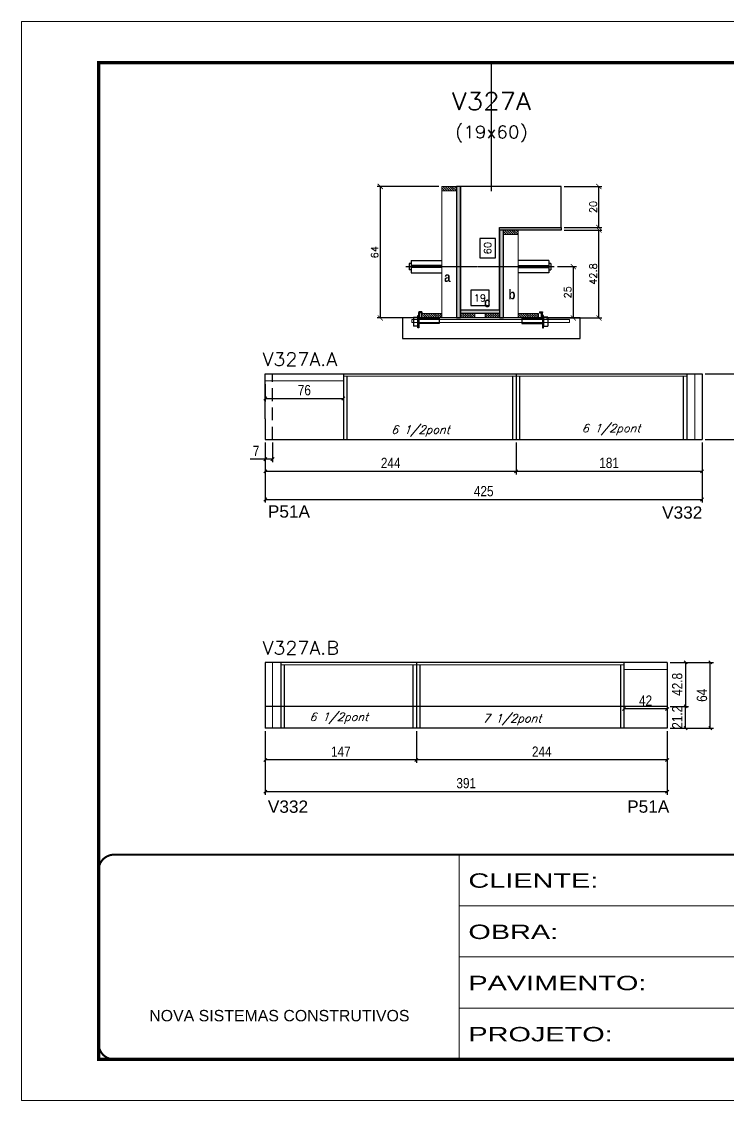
# Model space of a CAD drawing. Extents: x 137137 to 143418, y 10464 to 34486.
# Drawn here: x 140307 to 140994, y 19653 to 20703 of the extents above; entities that cross this region are included whole.
import ezdxf
from ezdxf.enums import TextEntityAlignment as Align

# ---------------------------------------------------------------- set-up
doc = ezdxf.new("R2010")
doc.units = 0
for name, pattern in [('CONTINUO', [0]), ('DASHED', [0.75, 0.5, -0.25]), ('HIDDEN', [0.375, 0.25, -0.125])]:
    doc.linetypes.add(name, pattern=pattern)
for name, color, linetype in [('5', 5, 'Continuous'), ('barrote', 251, 'Continuous'), ('COTA', 241, 'Continuous'), ('Cota Seção (2x)', 4, 'Continuous'), ('detalhes', 4, 'Continuous'), ('Painéis', 200, 'Continuous'), ('presilha', 1, 'Continuous'), ('SARR_2.2x7', 40, 'Continuous'), ('SARR_3.5x7', 81, 'Continuous'), ('TENSOR', 3, 'Continuous'), ('texto', 7, 'Continuous'), ('Texto de Titulo', 7, 'Continuous'), ('Texto Qtd Sarr', 242, 'Continuous')]:
    doc.layers.add(name, color=color, linetype=linetype)
for name, color, linetype, lineweight in [('CONCRETO', 251, 'Continuous', 25), ('Folhas', 255, 'Continuous', 9), ('Hachura', 251, 'Continuous', 9), ('Madeira', 126, 'Continuous', 18), ('Sarr 2.2x7', 40, 'Continuous', 9), ('SARRAFO DE PRESSAO', 251, 'DASHED', 9), ('SCO-___-LAJ', 2, 'Continuous', 0), ('Texto Seção', 7, 'Continuous', 15)]:
    doc.layers.add(name, color=color, linetype=linetype, lineweight=lineweight)
doc.styles.add('ARIAL', font='arial.ttf')
doc.styles.add('COTA TECNICA', font='techl___.ttf', dxfattribs={"height": 10})
doc.styles.add('REGUA-120', font='ROMANS.shx', dxfattribs={"height": 15})
doc.styles.add('Romans', font='romans.shx')
doc.styles.get("Standard").update_dxf_attribs({"font": 'arial.ttf'})
doc.styles.add('TECNICA', font='techb___.ttf', dxfattribs={"height": 10})
doc.styles.add('Tecnologia', font='')
doc.styles.get('Tecnologia').set_extended_font_data('Forgotten Futurist')
doc.dimstyles.new('Cota Seção (2x)', dxfattribs={"dimtxt": 7, "dimasz": 5, "dimexe": 3, "dimexo": 3, "dimgap": 2, "dimtad": 3, "dimdec": 1, "dimlfac": 0.5, "dimzin": 12, "dimdsep": 46, "dimtxsty": 'Romans', "dimblk": 'ARCHTICK', "dimcen": 0, "dimclrd": 4, "dimclre": 4, "dimclrt": 1, "dimadec": 1, "dimazin": 3, "dimtfac": 1, "dimtdec": 1, "dimtmove": 0, "dimatfit": 3, "dimldrblk": 'OBLIQUE', "dimfxl": 1, "dimtolj": 1, "dimtzin": 12, "dimarcsym": 0})
doc.dimstyles.new('Cota Seção interna', dxfattribs={"dimtxt": 7, "dimasz": 6, "dimexe": 0.18, "dimexo": 2, "dimgap": -4, "dimtad": 3, "dimdec": 1, "dimlfac": 0.5, "dimzin": 12, "dimdsep": 46, "dimtxsty": 'Romans', "dimblk": 'ARCHTICK', "dimcen": 0.09, "dimse1": 1, "dimse2": 1, "dimsd1": 1, "dimsd2": 1, "dimclrd": 180, "dimclre": 5, "dimclrt": 1, "dimadec": 0, "dimazin": 3, "dimtfac": 1, "dimtdec": 1, "dimtofl": 0, "dimtmove": 0, "dimatfit": 3, "dimldrblk": 'ARCHTICK', "dimfxl": 1, "dimtolj": 1, "dimtzin": 0, "dimarcsym": 0})
doc.dimstyles.new('PAINEL', dxfattribs={"dimtxt": 10, "dimasz": 3, "dimexe": 3, "dimexo": 3, "dimgap": 3, "dimtad": 1, "dimdec": 1, "dimzin": 12, "dimdsep": 46, "dimtxsty": 'COTA TECNICA', "dimblk1": 'OBLIQUE', "dimblk2": 'OBLIQUE', "dimsah": 1, "dimcen": 0.9, "dimclrd": 4, "dimclre": 4, "dimclrt": 240, "dimadec": 1, "dimazin": 3, "dimtfac": 1, "dimtdec": 1, "dimtmove": 0, "dimatfit": 3, "dimfxl": 1, "dimtolj": 1, "dimtzin": 12, "dimarcsym": 0})

# ---------------------------------------------------------------- blocks, each defined once
blk = doc.blocks.new('9999999999')
at = {"color": 30, "linetype": 'CONTINUO'}
for p, q in [((98564.6, 34230.2), (98564.6, 34429.4)), ((98564.6, 34379.6), (99584, 34379.6)), ((98564.6, 34329.8), (99488, 34329.8)), ((98564.6, 34280), (99488, 34280))]:
    blk.add_line(p, q, dxfattribs=at)
at = {"color": 30, "linetype": 'CONTINUO', "const_width": 2}
blk.add_lwpolyline([(99584, 34230.2), (99584, 34414.4, 0.414214), (99569, 34429.4), (98229, 34429.4, 0.414214), (98214, 34414.4), (98214, 34245.2, 0.414214), (98229, 34230.2), (99584, 34230.2)], format="xyb", dxfattribs=at)
at = {"layer": 'Folhas'}
blk.add_lwpolyline([(98139, 34190.2), (99624, 34190.2), (99624, 35240.2), (98139, 35240.2)], close=True, dxfattribs=at)
at = {"layer": 'Folhas', "color": 30, "const_width": 3}
blk.add_lwpolyline([(98214, 34230.2), (99584, 34230.2), (99584, 35200.2), (98214, 35200.2)], close=True, dxfattribs=at)
at = {"color": 7, "linetype": 'Continuous', "ltscale": 5, "style": 'ARIAL'}
blk.add_text('NOVA SISTEMAS CONSTRUTIVOS', height=11.059, dxfattribs=at).set_placement((98263.2, 34267.2))
at = {"layer": 'Folhas', "color": 7, "style": 'Tecnologia', "width": 1.5}
for s, p in [('CLIENTE:', (98573.7, 34397.2)), ('OBRA:', (98573.7, 34347.3)), ('PAVIMENTO:', (98573.7, 34297.5)), ('PROJETO:', (98573.7, 34247.7))]:
    blk.add_text(s, height=14, dxfattribs=at).set_placement(p)
blk = doc.blocks.new('_ArchTick')
at = {"color": 0, "linetype": 'ByBlock', "const_width": 0.15}
blk.add_lwpolyline([(-0.5, -0.5), (0.5, 0.5)], dxfattribs=at)
blk = doc.blocks.new('*D1441')
at = {"layer": 'COTA', "color": 4, "lineweight": -2, "transparency": 16777216}
for p, q in [((140835.3, 20500), (140872, 20500)), ((140869, 20414.4), (140869, 20500)), ((140817.7, 20414.4), (140872, 20414.4))]:
    blk.add_line(p, q, dxfattribs=at)
at = {"layer": 'Defpoints', "color": 0, "transparency": 16777216}
for p in [(140832.3, 20500), (140869, 20500), (140814.7, 20414.4)]:
    blk.add_point(p, dxfattribs=at)
at = {"layer": 'COTA', "color": 4, "lineweight": -2, "transparency": 16777216, "xscale": 5, "yscale": 5, "zscale": 5}
for p, rotation in [((140869, 20500), 90), ((140869, 20414.4), 270)]:
    blk.add_blockref('_ArchTick', p, dxfattribs=dict(at, rotation=rotation))
at = {"layer": 'COTA', "color": 1, "transparency": 16777216, "insert": (140863.5, 20457.2), "char_height": 7, "attachment_point": 5, "rotation": 90, "style": 'Romans'}
blk.add_mtext('\\A1;42.8', dxfattribs=at)
blk = doc.blocks.new('_Oblique')
at = {"color": 0, "linetype": 'ByBlock', "lineweight": -2}
blk.add_line((-0.5, -0.5), (0.5, 0.5), dxfattribs=at)
blk = doc.blocks.new('*D1442')
at = {"layer": 'COTA', "color": 4, "lineweight": -2, "transparency": 16777216}
for p, q in [((140835.3, 20542.4), (140872, 20542.4)), ((140869, 20502.4), (140869, 20542.4)), ((140835.3, 20502.4), (140872, 20502.4))]:
    blk.add_line(p, q, dxfattribs=at)
at = {"layer": 'Defpoints', "color": 0, "transparency": 16777216}
for p in [(140832.3, 20542.4), (140869, 20542.4), (140832.3, 20502.4)]:
    blk.add_point(p, dxfattribs=at)
at = {"layer": 'COTA', "color": 4, "lineweight": -2, "transparency": 16777216, "xscale": 5, "yscale": 5, "zscale": 5}
for p, rotation in [((140869, 20542.4), 90), ((140869, 20502.4), 270)]:
    blk.add_blockref('_ArchTick', p, dxfattribs=dict(at, rotation=rotation))
at = {"layer": 'COTA', "color": 1, "transparency": 16777216, "insert": (140863.5, 20522.4), "char_height": 7, "attachment_point": 5, "rotation": 90, "style": 'Romans'}
blk.add_mtext('\\A1;20', dxfattribs=at)
blk = doc.blocks.new('*D1443')
at = {"layer": 'Cota Seção (2x)', "color": 180, "lineweight": -2, "transparency": 16777216}
for p, q in [((140768.3, 20491.9), (140753.3, 20491.9)), ((140753.3, 20491.9), (140753.3, 20472.9)), ((140768.3, 20472.9), (140768.3, 20491.9)), ((140753.3, 20472.9), (140768.3, 20472.9))]:
    blk.add_line(p, q, dxfattribs=at)
at = {"layer": 'Defpoints', "color": 0, "transparency": 16777216}
for p in [(140772.3, 20542.4), (140772.3, 20542.4), (140772.3, 20422.4)]:
    blk.add_point(p, dxfattribs=at)
at = {"layer": 'Cota Seção (2x)', "color": 1, "transparency": 16777216, "insert": (140760.8, 20482.4), "char_height": 7, "attachment_point": 5, "rotation": 90, "style": 'Romans'}
blk.add_mtext('\\A1;60', dxfattribs=at)
blk = doc.blocks.new('PRESILHA METÁLICA 1')
at = {"layer": 'presilha'}
for p, q in [((7.5, 10.6), (7.5, 19.9)), ((12, 21), (8.6, 21)), ((9, 11.6), (9, 18.9)), ((12, 19.5), (9.6, 19.5)), ((12, 21), (12, 19.5)), ((0, 13), (6, 13)), ((0, 13), (0, 0)), ((6, 0), (0, 0)), ((6, 15.5), (7.5, 15.5)), ((6, -2.5), (6, 15.5)), ((6, 13), (6, 0)), ((7.5, 15.5), (7.5, -2.5)), ((37.5, 4.1), (7.5, 4.1)), ((37.5, 11), (9.6, 11)), ((37.5, 11), (37.5, 4.1)), ((7.5, -2.5), (6, -2.5))]:
    blk.add_line(p, q, dxfattribs=at)
for centre, radius, start, end in [((8.6, 19.9), 1.14, 90, 180), ((9.6, 18.9), 0.57, 90, 180), ((9.6, 11.6), 0.57, 180, 270)]:
    blk.add_arc(centre, radius, start, end, dxfattribs=at)
blk = doc.blocks.new('*D1444')
at = {"layer": 'Cota Seção (2x)', "color": 180, "lineweight": -2, "transparency": 16777216}
for p, q in [((140762.3, 20441.4), (140744.3, 20441.4)), ((140744.3, 20441.4), (140744.3, 20426.4)), ((140762.3, 20426.4), (140762.3, 20441.4)), ((140744.3, 20426.4), (140762.3, 20426.4))]:
    blk.add_line(p, q, dxfattribs=at)
at = {"layer": 'Defpoints', "color": 0, "transparency": 16777216}
for p in [(140734.3, 20414.4), (140772.3, 20422.4), (140772.3, 20414.4)]:
    blk.add_point(p, dxfattribs=at)
at = {"layer": 'Cota Seção (2x)', "color": 1, "transparency": 16777216, "insert": (140753.3, 20433.9), "char_height": 7, "attachment_point": 5, "style": 'Romans'}
blk.add_mtext('\\A1;19', dxfattribs=at)
blk = doc.blocks.new('*D1445')
at = {"layer": 'COTA', "color": 4, "lineweight": -2, "transparency": 16777216}
for p, q in [((140713.3, 20542.4), (140653.3, 20542.4)), ((140656.3, 20542.4), (140656.3, 20414.4)), ((140713.3, 20414.4), (140653.3, 20414.4))]:
    blk.add_line(p, q, dxfattribs=at)
at = {"layer": 'Defpoints', "color": 0, "transparency": 16777216}
for p in [(140716.3, 20542.4), (140656.3, 20414.4), (140716.3, 20414.4)]:
    blk.add_point(p, dxfattribs=at)
at = {"layer": 'COTA', "color": 4, "lineweight": -2, "transparency": 16777216, "xscale": 5, "yscale": 5, "zscale": 5}
for p, rotation in [((140656.3, 20542.4), 90), ((140656.3, 20414.4), 270)]:
    blk.add_blockref('_ArchTick', p, dxfattribs=dict(at, rotation=rotation))
at = {"layer": 'COTA', "color": 1, "transparency": 16777216, "insert": (140650.8, 20478.4), "char_height": 7, "attachment_point": 5, "rotation": 90, "style": 'Romans'}
blk.add_mtext('\\A1;64', dxfattribs=at)
blk = doc.blocks.new('*D1446')
at = {"layer": 'COTA', "color": 4, "lineweight": -2, "transparency": 16777216}
for p, q in [((140828.6, 20464.4), (140847.1, 20464.4)), ((140844.1, 20464.4), (140844.1, 20414.4)), ((140828.6, 20414.4), (140847.1, 20414.4))]:
    blk.add_line(p, q, dxfattribs=at)
at = {"layer": 'Defpoints', "color": 0, "transparency": 16777216}
for p in [(140825.6, 20464.4), (140825.6, 20414.4), (140844.1, 20414.4)]:
    blk.add_point(p, dxfattribs=at)
at = {"layer": 'COTA', "color": 4, "lineweight": -2, "transparency": 16777216, "xscale": 5, "yscale": 5, "zscale": 5}
for p, rotation in [((140844.1, 20464.4), 90), ((140844.1, 20414.4), 270)]:
    blk.add_blockref('_ArchTick', p, dxfattribs=dict(at, rotation=rotation))
at = {"layer": 'COTA', "color": 1, "transparency": 16777216, "insert": (140838.6, 20439.4), "char_height": 7, "attachment_point": 5, "rotation": 90, "style": 'Romans'}
blk.add_mtext('\\A1;25', dxfattribs=at)
blk = doc.blocks.new('titulo1')
at = {"layer": 'Defpoints', "color": 252, "linetype": 'HIDDEN', "ltscale": 2}
blk.add_line((0, 0), (0, 125), dxfattribs=at)
at = {"layer": 'Defpoints', "style": 'Romans', "oblique": 15}
blk.add_attdef('FOLHA', text='', height=10, dxfattribs=at).set_placement((0, 15.6), align=Align.MIDDLE_CENTER)
at = {"layer": 'Texto Qtd Sarr', "color": 3, "style": 'Romans', "oblique": 15}
for tag, height, p in [('TITULO', 17, (0, 71.4)), ('SEÇÃO', 12, (0, 41.5))]:
    blk.add_attdef(tag, text='', height=height, dxfattribs=at).set_placement(p, align=Align.MIDDLE_CENTER)
blk = doc.blocks.new('*D1463')
at = {"layer": 'COTA', "color": 4, "lineweight": -2, "ltscale": 25, "transparency": 16777216}
for p, q in [((140544.4, 20293.1), (140544.4, 20262.2)), ((140788.4, 20293.1), (140788.4, 20262.2)), ((140544.4, 20265.2), (140788.4, 20265.2))]:
    blk.add_line(p, q, dxfattribs=at)
at = {"layer": 'Defpoints', "color": 0, "ltscale": 25, "transparency": 16777216}
for p in [(140544.4, 20296.1), (140788.4, 20296.1), (140788.4, 20265.2)]:
    blk.add_point(p, dxfattribs=at)
at = {"layer": 'COTA', "color": 4, "lineweight": -2, "ltscale": 25, "transparency": 16777216, "xscale": 3, "yscale": 3, "zscale": 3, "rotation": 180}
blk.add_blockref('_Oblique', (140544.4, 20265.2), dxfattribs=at)
at = {"layer": 'COTA', "color": 4, "lineweight": -2, "ltscale": 25, "transparency": 16777216, "xscale": 3, "yscale": 3, "zscale": 3}
blk.add_blockref('_Oblique', (140788.4, 20265.2), dxfattribs=at)
at = {"layer": 'COTA', "color": 240, "ltscale": 25, "transparency": 16777216, "insert": (140666.4, 20273.3), "char_height": 10, "attachment_point": 5, "style": 'COTA TECNICA'}
blk.add_mtext('\\A1;244', dxfattribs=at)
blk = doc.blocks.new('*D1455')
at = {"layer": 'COTA', "color": 4, "lineweight": -2, "ltscale": 25, "transparency": 16777216}
for p, q in [((140788.4, 20293.1), (140788.4, 20262.2)), ((140969.4, 20293.1), (140969.4, 20262.2)), ((140788.4, 20265.2), (140969.4, 20265.2))]:
    blk.add_line(p, q, dxfattribs=at)
at = {"layer": 'Defpoints', "color": 0, "ltscale": 25, "transparency": 16777216}
for p in [(140788.4, 20296.1), (140969.4, 20296.1), (140969.4, 20265.2)]:
    blk.add_point(p, dxfattribs=at)
at = {"layer": 'COTA', "color": 4, "lineweight": -2, "ltscale": 25, "transparency": 16777216, "xscale": 3, "yscale": 3, "zscale": 3, "rotation": 180}
blk.add_blockref('_Oblique', (140788.4, 20265.2), dxfattribs=at)
at = {"layer": 'COTA', "color": 4, "lineweight": -2, "ltscale": 25, "transparency": 16777216, "xscale": 3, "yscale": 3, "zscale": 3}
blk.add_blockref('_Oblique', (140969.4, 20265.2), dxfattribs=at)
at = {"layer": 'COTA', "color": 240, "ltscale": 25, "transparency": 16777216, "insert": (140878.9, 20273.3), "char_height": 10, "attachment_point": 5, "style": 'COTA TECNICA'}
blk.add_mtext('\\A1;181', dxfattribs=at)
blk = doc.blocks.new('*D1456')
at = {"layer": 'COTA', "color": 4, "lineweight": -2, "ltscale": 25, "transparency": 16777216}
for p, q in [((140972.4, 20360.1), (141026.9, 20360.1)), ((141023.9, 20360.1), (141023.9, 20296.1)), ((140972.4, 20296.1), (141026.9, 20296.1))]:
    blk.add_line(p, q, dxfattribs=at)
at = {"layer": 'Defpoints', "color": 0, "ltscale": 25, "transparency": 16777216}
for p in [(140969.4, 20360.1), (140969.4, 20296.1), (141023.9, 20296.1)]:
    blk.add_point(p, dxfattribs=at)
at = {"layer": 'COTA', "color": 4, "lineweight": -2, "ltscale": 25, "transparency": 16777216, "xscale": 3, "yscale": 3, "zscale": 3}
for p, rotation in [((141023.9, 20360.1), 90), ((141023.9, 20296.1), 270)]:
    blk.add_blockref('_Oblique', p, dxfattribs=dict(at, rotation=rotation))
at = {"layer": 'COTA', "color": 240, "ltscale": 25, "transparency": 16777216, "insert": (141015.8, 20328.1), "char_height": 10, "attachment_point": 5, "rotation": 90, "style": 'COTA TECNICA'}
blk.add_mtext('\\A1;64', dxfattribs=at)
blk = doc.blocks.new('*D1457')
at = {"layer": 'COTA', "color": 4, "lineweight": -2, "ltscale": 25, "transparency": 16777216}
for p, q in [((140544.4, 20293.1), (140544.4, 20274)), ((140551.4, 20293.1), (140551.4, 20274)), ((140544.4, 20277), (140529.7, 20277)), ((140551.4, 20277), (140544.4, 20277))]:
    blk.add_line(p, q, dxfattribs=at)
at = {"layer": 'Defpoints', "color": 0, "ltscale": 25, "transparency": 16777216}
for p in [(140544.4, 20296.1), (140551.4, 20296.1), (140544.4, 20277)]:
    blk.add_point(p, dxfattribs=at)
at = {"layer": 'COTA', "color": 4, "lineweight": -2, "ltscale": 25, "transparency": 16777216, "xscale": 3, "yscale": 3, "zscale": 3, "rotation": 180}
blk.add_blockref('_Oblique', (140544.4, 20277), dxfattribs=at)
at = {"layer": 'COTA', "color": 4, "lineweight": -2, "ltscale": 25, "transparency": 16777216, "xscale": 3, "yscale": 3, "zscale": 3}
blk.add_blockref('_Oblique', (140551.4, 20277), dxfattribs=at)
at = {"layer": 'COTA', "color": 240, "ltscale": 25, "transparency": 16777216, "insert": (140535.5, 20285), "char_height": 10, "attachment_point": 5, "style": 'COTA TECNICA'}
blk.add_mtext('\\A1;7', dxfattribs=at)
blk = doc.blocks.new('*D1458')
at = {"layer": 'COTA', "color": 4, "lineweight": -2, "ltscale": 25, "transparency": 16777216}
for p, q in [((140544.4, 20350.1), (140544.4, 20333)), ((140620.4, 20350.1), (140620.4, 20333)), ((140544.4, 20336), (140620.4, 20336))]:
    blk.add_line(p, q, dxfattribs=at)
at = {"layer": 'Defpoints', "color": 0, "ltscale": 25, "transparency": 16777216}
for p in [(140544.4, 20353.1), (140620.4, 20353.1), (140620.4, 20336)]:
    blk.add_point(p, dxfattribs=at)
at = {"layer": 'COTA', "color": 4, "lineweight": -2, "ltscale": 25, "transparency": 16777216, "xscale": 3, "yscale": 3, "zscale": 3, "rotation": 180}
blk.add_blockref('_Oblique', (140544.4, 20336), dxfattribs=at)
at = {"layer": 'COTA', "color": 4, "lineweight": -2, "ltscale": 25, "transparency": 16777216, "xscale": 3, "yscale": 3, "zscale": 3}
blk.add_blockref('_Oblique', (140620.4, 20336), dxfattribs=at)
at = {"layer": 'COTA', "color": 240, "ltscale": 25, "transparency": 16777216, "insert": (140582.4, 20344.1), "char_height": 10, "attachment_point": 5, "style": 'COTA TECNICA'}
blk.add_mtext('\\A1;76', dxfattribs=at)
blk = doc.blocks.new('*D1459')
at = {"layer": 'COTA', "color": 4, "lineweight": -2, "ltscale": 25, "transparency": 16777216}
for p, q in [((140691.4, 20012.2), (140691.4, 19981.3)), ((140935.4, 20012.2), (140935.4, 19981.3)), ((140935.4, 19984.3), (140691.4, 19984.3))]:
    blk.add_line(p, q, dxfattribs=at)
at = {"layer": 'Defpoints', "color": 0, "ltscale": 25, "transparency": 16777216}
for p in [(140691.4, 20015.2), (140935.4, 20015.2), (140691.4, 19984.3)]:
    blk.add_point(p, dxfattribs=at)
at = {"layer": 'COTA', "color": 4, "lineweight": -2, "ltscale": 25, "transparency": 16777216, "xscale": 3, "yscale": 3, "zscale": 3, "rotation": 180}
blk.add_blockref('_Oblique', (140691.4, 19984.3), dxfattribs=at)
at = {"layer": 'COTA', "color": 4, "lineweight": -2, "ltscale": 25, "transparency": 16777216, "xscale": 3, "yscale": 3, "zscale": 3}
blk.add_blockref('_Oblique', (140935.4, 19984.3), dxfattribs=at)
at = {"layer": 'COTA', "color": 240, "ltscale": 25, "transparency": 16777216, "insert": (140813.4, 19992.3), "char_height": 10, "attachment_point": 5, "style": 'COTA TECNICA'}
blk.add_mtext('\\A1;244', dxfattribs=at)
blk = doc.blocks.new('*D1460')
at = {"layer": 'COTA', "color": 4, "lineweight": -2, "ltscale": 25, "transparency": 16777216}
for p, q in [((140544.4, 20012.2), (140544.4, 19981.3)), ((140691.4, 20012.2), (140691.4, 19981.3)), ((140691.4, 19984.3), (140544.4, 19984.3))]:
    blk.add_line(p, q, dxfattribs=at)
at = {"layer": 'Defpoints', "color": 0, "ltscale": 25, "transparency": 16777216}
for p in [(140544.4, 20015.2), (140691.4, 20015.2), (140544.4, 19984.3)]:
    blk.add_point(p, dxfattribs=at)
at = {"layer": 'COTA', "color": 4, "lineweight": -2, "ltscale": 25, "transparency": 16777216, "xscale": 3, "yscale": 3, "zscale": 3, "rotation": 180}
blk.add_blockref('_Oblique', (140544.4, 19984.3), dxfattribs=at)
at = {"layer": 'COTA', "color": 4, "lineweight": -2, "ltscale": 25, "transparency": 16777216, "xscale": 3, "yscale": 3, "zscale": 3}
blk.add_blockref('_Oblique', (140691.4, 19984.3), dxfattribs=at)
at = {"layer": 'COTA', "color": 240, "ltscale": 25, "transparency": 16777216, "insert": (140617.9, 19992.3), "char_height": 10, "attachment_point": 5, "style": 'COTA TECNICA'}
blk.add_mtext('\\A1;147', dxfattribs=at)
blk = doc.blocks.new('*D1461')
at = {"layer": 'COTA', "color": 4, "lineweight": -2, "ltscale": 25, "transparency": 16777216}
for p, q in [((140893.4, 20069.2), (140893.4, 20030.9)), ((140935.4, 20069.2), (140935.4, 20030.9)), ((140935.4, 20033.9), (140893.4, 20033.9))]:
    blk.add_line(p, q, dxfattribs=at)
at = {"layer": 'Defpoints', "color": 0, "ltscale": 25, "transparency": 16777216}
for p in [(140893.4, 20072.2), (140935.4, 20072.2), (140893.4, 20033.9)]:
    blk.add_point(p, dxfattribs=at)
at = {"layer": 'COTA', "color": 4, "lineweight": -2, "ltscale": 25, "transparency": 16777216, "xscale": 3, "yscale": 3, "zscale": 3, "rotation": 180}
blk.add_blockref('_Oblique', (140893.4, 20033.9), dxfattribs=at)
at = {"layer": 'COTA', "color": 4, "lineweight": -2, "ltscale": 25, "transparency": 16777216, "xscale": 3, "yscale": 3, "zscale": 3}
blk.add_blockref('_Oblique', (140935.4, 20033.9), dxfattribs=at)
at = {"layer": 'COTA', "color": 240, "ltscale": 25, "transparency": 16777216, "insert": (140914.4, 20042), "char_height": 10, "attachment_point": 5, "style": 'COTA TECNICA'}
blk.add_mtext('\\A1;42', dxfattribs=at)
blk = doc.blocks.new('*D1462')
at = {"layer": 'COTA', "color": 4, "lineweight": -2, "ltscale": 25, "transparency": 16777216}
for p, q in [((140938.4, 20079.2), (140980.4, 20079.2)), ((140977.4, 20015.2), (140977.4, 20079.2)), ((140938.4, 20015.2), (140980.4, 20015.2))]:
    blk.add_line(p, q, dxfattribs=at)
at = {"layer": 'Defpoints', "color": 0, "ltscale": 25, "transparency": 16777216}
for p in [(140935.4, 20079.2), (140977.4, 20079.2), (140935.4, 20015.2)]:
    blk.add_point(p, dxfattribs=at)
at = {"layer": 'COTA', "color": 4, "lineweight": -2, "ltscale": 25, "transparency": 16777216, "xscale": 3, "yscale": 3, "zscale": 3}
for p, rotation in [((140977.4, 20079.2), 90), ((140977.4, 20015.2), 270)]:
    blk.add_blockref('_Oblique', p, dxfattribs=dict(at, rotation=rotation))
at = {"layer": 'COTA', "color": 240, "ltscale": 25, "transparency": 16777216, "insert": (140969.3, 20047.2), "char_height": 10, "attachment_point": 5, "rotation": 90, "style": 'COTA TECNICA'}
blk.add_mtext('\\A1;64', dxfattribs=at)
blk = doc.blocks.new('*D1433')
at = {"layer": 'COTA', "color": 4, "lineweight": -2, "ltscale": 25, "transparency": 16777216}
for p, q in [((140544.4, 20012.2), (140544.4, 19950.4)), ((140935.4, 20012.2), (140935.4, 19950.4)), ((140544.4, 19953.4), (140935.4, 19953.4))]:
    blk.add_line(p, q, dxfattribs=at)
at = {"layer": 'Defpoints', "color": 0, "ltscale": 25, "transparency": 16777216}
for p in [(140544.4, 20015.2), (140935.4, 20015.2), (140935.4, 19953.4)]:
    blk.add_point(p, dxfattribs=at)
at = {"layer": 'COTA', "color": 4, "lineweight": -2, "ltscale": 25, "transparency": 16777216, "xscale": 3, "yscale": 3, "zscale": 3, "rotation": 180}
blk.add_blockref('_Oblique', (140544.4, 19953.4), dxfattribs=at)
at = {"layer": 'COTA', "color": 4, "lineweight": -2, "ltscale": 25, "transparency": 16777216, "xscale": 3, "yscale": 3, "zscale": 3}
blk.add_blockref('_Oblique', (140935.4, 19953.4), dxfattribs=at)
at = {"layer": 'COTA', "color": 240, "ltscale": 25, "transparency": 16777216, "insert": (140739.9, 19961.6), "char_height": 10, "attachment_point": 5, "style": 'COTA TECNICA'}
blk.add_mtext('\\A1;391', dxfattribs=at)
blk = doc.blocks.new('*D1434')
at = {"layer": 'COTA', "color": 4, "lineweight": -2, "ltscale": 25, "transparency": 16777216}
for p, q in [((140544.4, 20293.1), (140544.4, 20234.7)), ((140969.4, 20293.1), (140969.4, 20234.7)), ((140544.4, 20237.7), (140969.4, 20237.7))]:
    blk.add_line(p, q, dxfattribs=at)
at = {"layer": 'Defpoints', "color": 0, "ltscale": 25, "transparency": 16777216}
for p in [(140544.4, 20296.1), (140969.4, 20296.1), (140969.4, 20237.7)]:
    blk.add_point(p, dxfattribs=at)
at = {"layer": 'COTA', "color": 4, "lineweight": -2, "ltscale": 25, "transparency": 16777216, "xscale": 3, "yscale": 3, "zscale": 3, "rotation": 180}
blk.add_blockref('_Oblique', (140544.4, 20237.7), dxfattribs=at)
at = {"layer": 'COTA', "color": 4, "lineweight": -2, "ltscale": 25, "transparency": 16777216, "xscale": 3, "yscale": 3, "zscale": 3}
blk.add_blockref('_Oblique', (140969.4, 20237.7), dxfattribs=at)
at = {"layer": 'COTA', "color": 240, "ltscale": 25, "transparency": 16777216, "insert": (140756.9, 20245.8), "char_height": 10, "attachment_point": 5, "style": 'COTA TECNICA'}
blk.add_mtext('\\A1;425', dxfattribs=at)
blk = doc.blocks.new('*D2137')
at = {"layer": 'COTA', "color": 4, "lineweight": -2, "ltscale": 25, "transparency": 16777216}
for p, q in [((140938.4, 20079.2), (140956.3, 20079.2)), ((140953.3, 20079.2), (140953.3, 20036.4)), ((140938.4, 20036.4), (140956.3, 20036.4))]:
    blk.add_line(p, q, dxfattribs=at)
at = {"layer": 'Defpoints', "color": 0, "ltscale": 25, "transparency": 16777216}
for p in [(140935.4, 20079.2), (140935.4, 20036.4), (140953.3, 20036.4)]:
    blk.add_point(p, dxfattribs=at)
at = {"layer": 'COTA', "color": 4, "lineweight": -2, "ltscale": 25, "transparency": 16777216, "xscale": 3, "yscale": 3, "zscale": 3}
for p, rotation in [((140953.3, 20079.2), 90), ((140953.3, 20036.4), 270)]:
    blk.add_blockref('_Oblique', p, dxfattribs=dict(at, rotation=rotation))
at = {"layer": 'COTA', "color": 240, "ltscale": 25, "transparency": 16777216, "insert": (140945.2, 20057.8), "char_height": 10, "attachment_point": 5, "rotation": 90, "style": 'COTA TECNICA'}
blk.add_mtext('\\A1;42.8', dxfattribs=at)
blk = doc.blocks.new('*D2138')
at = {"layer": 'COTA', "color": 4, "lineweight": -2, "ltscale": 25, "transparency": 16777216}
for p, q in [((140938.4, 20036.4), (140956.3, 20036.4)), ((140953.3, 20015.2), (140953.3, 20036.4)), ((140938.4, 20015.2), (140956.3, 20015.2))]:
    blk.add_line(p, q, dxfattribs=at)
at = {"layer": 'Defpoints', "color": 0, "ltscale": 25, "transparency": 16777216}
for p in [(140935.4, 20036.4), (140953.3, 20036.4), (140935.4, 20015.2)]:
    blk.add_point(p, dxfattribs=at)
at = {"layer": 'COTA', "color": 4, "lineweight": -2, "ltscale": 25, "transparency": 16777216, "xscale": 3, "yscale": 3, "zscale": 3}
for p, rotation in [((140953.3, 20036.4), 90), ((140953.3, 20015.2), 270)]:
    blk.add_blockref('_Oblique', p, dxfattribs=dict(at, rotation=rotation))
at = {"layer": 'COTA', "color": 240, "ltscale": 25, "transparency": 16777216, "insert": (140945.2, 20025.8), "char_height": 10, "attachment_point": 5, "rotation": 90, "style": 'COTA TECNICA'}
blk.add_mtext('\\A1;21.2', dxfattribs=at)

msp = doc.modelspace()

# ---------------------------------------------------------------- hatches: boundary and pattern name
at = {"layer": 'Hachura'}
h = msp.add_hatch(dxfattribs=at)
h.set_pattern_fill('ANSI31', color=256, scale=0.5, angle=270, style=0)
h.set_pattern_definition([(315, (163622.1118, 12234.7608), (1.12253202, 1.12253202), [])])
h.paths.add_polyline_path([(140716.29, 20538), (140716.29, 20542.4), (140730.29, 20542.4), (140730.29, 20538)])
h = msp.add_hatch(color=256, dxfattribs=at)
h.dxf.hatch_style = 1
h.paths.add_polyline_path([(140734.29, 20542.4), (140730.29, 20542.4), (140730.29, 20414.4), (140734.29, 20414.4)])
h = msp.add_hatch(color=256, dxfattribs=at)
h.dxf.hatch_style = 1
h.paths.add_polyline_path([(140772.29, 20500), (140772.29, 20502.4), (140832.29, 20502.4), (140832.29, 20500)])
h = msp.add_hatch(color=256, dxfattribs=at)
h.dxf.hatch_style = 1
h.paths.add_polyline_path([(140776.29, 20500), (140772.29, 20500), (140772.29, 20414.4), (140776.29, 20414.4)])
h = msp.add_hatch(dxfattribs=at)
h.set_pattern_fill('ANSI31', color=256, scale=0.5, angle=270, style=0)
h.set_pattern_definition([(315, (163682.1118, 12192.3608), (1.12253202, 1.12253202), [])])
h.paths.add_polyline_path([(140776.29, 20495.6), (140776.29, 20500), (140790.29, 20500), (140790.29, 20495.6)])
h = msp.add_hatch(dxfattribs=at)
h.set_pattern_fill('ANSI31', color=256, scale=0.5, angle=270, style=0)
h.set_pattern_definition([(315, (163588.1118, 12184.7608), (1.12253202, 1.12253202), [])])
h.paths.add_polyline_path([(140716.29, 20414.4), (140716.29, 20418.8), (140696.29, 20418.8), (140696.29, 20414.4)])
h = msp.add_hatch(color=256, dxfattribs=at)
h.dxf.hatch_style = 1
h.paths.add_polyline_path([(140734.29, 20418.8), (140734.29, 20422.4), (140772.29, 20422.4), (140772.29, 20418.8)])
h = msp.add_hatch(dxfattribs=at)
h.set_pattern_fill('ANSI31', color=256, scale=0.5, angle=270, style=0)
h.set_pattern_definition([(315, (163690.9139, 12184.7608), (1.12253202, 1.12253202), [])])
h.paths.add_polyline_path([(140734.29, 20414.4), (140734.29, 20418.8), (140748.29, 20418.8), (140748.29, 20414.4)])
h = msp.add_hatch(dxfattribs=at)
h.set_pattern_fill('ANSI31', color=256, scale=0.5, angle=270, style=0)
h.set_pattern_definition([(315, (163690.9118, 12184.7608), (1.12253202, 1.12253202), [])])
h.paths.add_polyline_path([(140772.29, 20414.4), (140772.29, 20418.8), (140758.29, 20418.8), (140758.29, 20414.4)])
h = msp.add_hatch(dxfattribs=at)
h.set_pattern_fill('ANSI31', color=256, scale=0.5, angle=270, style=0)
h.set_pattern_definition([(315, (163682.1118, 12184.7608), (1.12253202, 1.12253202), [])])
h.paths.add_polyline_path([(140810.29, 20414.4), (140810.29, 20418.8), (140790.29, 20418.8), (140790.29, 20414.4)])

# ---------------------------------------------------------------- linework, layer by layer
at = {"ltscale": 3}
for p, q in [((140684.29, 20467.37), (140684.29, 20461.37)), ((140686.29, 20467.37), (140684.29, 20467.37)), ((140686.29, 20470.37), (140686.29, 20458.37)), ((140686.29, 20470.37), (140716.29, 20470.37)), ((140716.29, 20465.37), (140686.29, 20465.37)), ((140820.29, 20470.37), (140790.29, 20470.37)), ((140790.29, 20465.37), (140820.29, 20465.37)), ((140820.29, 20470.37), (140820.29, 20458.37)), ((140822.29, 20467.37), (140820.29, 20467.37)), ((140822.29, 20467.37), (140822.29, 20461.37)), ((140686.29, 20461.37), (140684.29, 20461.37)), ((140716.29, 20463.37), (140686.29, 20463.37)), ((140686.29, 20458.37), (140716.29, 20458.37)), ((140790.29, 20463.37), (140820.29, 20463.37)), ((140820.29, 20458.37), (140790.29, 20458.37)), ((140820.29, 20461.37), (140822.29, 20461.37))]:
    msp.add_line(p, q, dxfattribs=at)
at = {"layer": 'barrote'}
msp.add_lwpolyline([(140677.93, 20394.4), (140850.9, 20394.4), (140850.9, 20414.4), (140677.93, 20414.4)], close=True, dxfattribs=at)
at = {"layer": 'CONCRETO'}
msp.add_lwpolyline([(140772.29, 20502.4), (140832.29, 20502.4), (140832.29, 20542.4), (140772.29, 20542.4), (140772.29, 20542.4), (140734.29, 20542.4), (140734.29, 20418.8), (140734.29, 20418.8), (140734.29, 20422.4), (140772.29, 20422.4)], close=True, dxfattribs=at)
at = {"layer": 'COTA', "ltscale": 25}
msp.add_line((140544.39, 20079.16), (140544.39, 20079.16), dxfattribs=at)
at = {"layer": 'Madeira'}
for points in [[(140716.29, 20538), (140716.29, 20542.4), (140730.29, 20542.4), (140730.29, 20538)], [(140716.29, 20542.4), (140730.29, 20542.4), (140730.29, 20414.4), (140716.29, 20414.4)], [(140776.29, 20495.6), (140776.29, 20500), (140790.29, 20500), (140790.29, 20495.6)], [(140776.29, 20500), (140790.29, 20500), (140790.29, 20414.4), (140776.29, 20414.4)], [(140716.29, 20414.4), (140716.29, 20418.8), (140696.29, 20418.8), (140696.29, 20414.4)], [(140734.29, 20414.4), (140734.29, 20418.8), (140748.29, 20418.8), (140748.29, 20414.4)], [(140772.29, 20414.4), (140772.29, 20418.8), (140758.29, 20418.8), (140758.29, 20414.4)], [(140810.29, 20414.4), (140810.29, 20418.8), (140790.29, 20418.8), (140790.29, 20414.4)]]:
    msp.add_lwpolyline(points, close=True, dxfattribs=at)
at = {"layer": 'Painéis'}
for p, q in [((140544.39, 20360.09), (140969.39, 20360.09)), ((140544.39, 20316.09), (140544.39, 20360.09)), ((140969.39, 20360.09), (140969.39, 20296.09)), ((140544.39, 20296.09), (140969.39, 20296.09)), ((140935.39, 20079.16), (140544.39, 20079.16)), ((140544.39, 20079.16), (140544.39, 20015.16)), ((140935.39, 20036.36), (140544.39, 20036.36)), ((140935.39, 20015.16), (140544.39, 20015.16))]:
    msp.add_line(p, q, dxfattribs=at)
at = {"layer": 'Painéis', "ltscale": 25}
for p, q in [((140788.39, 20360.09), (140788.39, 20296.09)), ((140544.39, 20316.09), (140544.39, 20296.09)), ((140691.39, 20079.16), (140691.39, 20015.16)), ((140935.39, 20079.16), (140935.39, 20015.16))]:
    msp.add_line(p, q, dxfattribs=at)
at = {"layer": 'Painéis'}
for points in [[(140734.29, 20542.4), (140730.29, 20542.4), (140730.29, 20414.4), (140734.29, 20414.4)], [(140772.29, 20500), (140772.29, 20502.4), (140832.29, 20502.4), (140832.29, 20500)], [(140776.29, 20500), (140772.29, 20500), (140772.29, 20414.4), (140776.29, 20414.4)], [(140734.29, 20418.8), (140734.29, 20422.4), (140772.29, 20422.4), (140772.29, 20418.8)]]:
    msp.add_lwpolyline(points, close=True, dxfattribs=at)
at = {"layer": 'Sarr 2.2x7'}
for p, q in [((140962.39, 20360.09), (140962.39, 20296.09)), ((140544.39, 20353.09), (140620.39, 20353.09)), ((140620.39, 20357.89), (140788.39, 20357.89)), ((140788.39, 20357.89), (140954.39, 20357.89)), ((140551.39, 20079.16), (140551.39, 20015.16)), ((140691.39, 20076.96), (140559.39, 20076.96)), ((140893.39, 20076.96), (140691.39, 20076.96)), ((140935.39, 20072.16), (140893.39, 20072.16))]:
    msp.add_line(p, q, dxfattribs=at)
at = {"layer": 'SARR_2.2x7', "linetype": 'HIDDEN', "ltscale": 50}
msp.add_line((140551.39, 20296.09), (140551.39, 20360.09), dxfattribs=at)
at = {"layer": 'SARR_3.5x7'}
for p, q in [((140620.39, 20360.09), (140620.39, 20296.09)), ((140954.39, 20360.09), (140954.39, 20296.09)), ((140623.89, 20357.89), (140623.89, 20296.09)), ((140784.89, 20357.89), (140784.89, 20296.09)), ((140791.89, 20357.89), (140791.89, 20296.09)), ((140950.89, 20357.89), (140950.89, 20296.09)), ((140559.39, 20079.16), (140559.39, 20015.16)), ((140562.89, 20076.96), (140562.89, 20015.16)), ((140687.89, 20076.96), (140687.89, 20015.16)), ((140694.89, 20076.96), (140694.89, 20015.16)), ((140889.89, 20076.96), (140889.89, 20015.16)), ((140893.39, 20079.16), (140893.39, 20015.16))]:
    msp.add_line(p, q, dxfattribs=at)
at = {"layer": 'SCO-___-LAJ', "color": 1}
msp.add_lwpolyline([(140686.93, 20413.07), (140840.23, 20413.07), (140840.23, 20409.87), (140686.93, 20409.87)], close=True, dxfattribs=at)
at = {"layer": 'TENSOR', "linetype": 'HIDDEN', "ltscale": 0.5}
msp.add_line((140681.29, 20464.37), (140825.59, 20464.37), dxfattribs=at)

# ---------------------------------------------------------------- block references
at = {"layer": 'presilha', "yscale": 0.6666666666666666, "zscale": 0.6666666666666666}
for p, xscale in [((140688.71, 20406.44), 0.6666666666666666), ((140819.16, 20406.44), -0.6666666666666666)]:
    msp.add_blockref('PRESILHA METÁLICA 1', p, dxfattribs=dict(at, xscale=xscale))
at = {"layer": 'SARRAFO DE PRESSAO', "color": 6, "linetype": 'ByBlock'}
msp.add_blockref('9999999999', (42168.31, -14537.33), dxfattribs=at)
at = {"layer": 'Texto Seção'}
ref = msp.add_blockref('titulo1', (140764.41, 20537.97), dxfattribs=at)
ref.add_attrib('TITULO', 'V327A', dxfattribs={"layer": 'Texto de Titulo', "color": 7, "height": 17, "style": 'Romans', "width": 1.1}).set_placement((140764.41, 20625.47), align=Align.MIDDLE_CENTER)
ref.add_attrib('SEÇÃO', '(19x60)', dxfattribs={"layer": 'Texto de Titulo', "color": 7, "height": 12, "style": 'Romans', "width": 1.1}).set_placement((140764.41, 20595.47), align=Align.MIDDLE_CENTER)

# ---------------------------------------------------------------- texts
at = {"layer": '5', "linetype": 'Continuous'}
for s, p in [('P51A', (140546.92, 20220.05)), ('V332', (140930.48, 20219.07)), ('V332', (140546.92, 19932.8)), ('P51A', (140896.48, 19932.89))]:
    msp.add_text(s, height=12, rotation=359.99996, dxfattribs=at).set_placement(p)
at = {"layer": 'detalhes', "style": 'TECNICA'}
for s, p in [('a', (140718.46, 20449.44)), ('b', (140781.01, 20432.59)), ('c', (140757.27, 20424.9))]:
    msp.add_text(s, height=9.6, dxfattribs=at).set_placement(p)
at = {"layer": 'texto', "color": 2, "char_height": 8, "attachment_point": 5, "style": 'Romans'}
for s, insert in [('{\\Q19;\\C256;6 1/2pont}', (140695.33, 20304.42)), ('{\\Q19;\\C256;6 1/2pont}', (140880.83, 20305.82)), ('{\\Q19;\\C256;6 1/2pont}', (140615.9, 20024.89)), ('{\\Q19;\\C256;7 1/2pont}', (140784.45, 20023.48))]:
    msp.add_mtext(s, dxfattribs=dict(at, insert=insert))
at = {"layer": 'Texto Seção', "style": 'REGUA-120', "width": 1.05}
for s, p in [('V327A.A', (140541.72, 20367.71)), ('V327A.B', (140541.72, 20086.78))]:
    msp.add_text(s, height=13, dxfattribs=at).set_placement(p)

# ---------------------------------------------------------------- dimensions: what is measured, and where the dimension line sits
at = {"layer": 'COTA'}
for base, p1, p2, picture, middle in [((140656.32, 20414.4), (140716.29, 20542.4), (140716.29, 20414.4), '*D1445', (140650.82, 20478.4)), ((140869.01, 20542.4), (140832.29, 20502.4), (140832.29, 20542.4), '*D1442', (140863.51, 20522.4)), ((140869.01, 20500), (140814.69, 20414.4), (140832.29, 20500), '*D1441', (140863.51, 20457.2)), ((140844.15, 20414.4), (140825.59, 20464.37), (140825.59, 20414.4), '*D1446', (140838.65, 20439.39))]:
    dim = msp.add_linear_dim(base=base, p1=p1, p2=p2, angle=90, dimstyle='Cota Seção (2x)', dxfattribs=at)
    dim.commit()
    dim.dimension.update_dxf_attribs({"geometry": picture, "text_midpoint": middle})
at = {"layer": 'COTA', "ltscale": 25}
for base, p1, p2, angle, picture, middle in [((141023.86, 20296.09), (140969.39, 20360.09), (140969.39, 20296.09), 90, '*D1456', (141015.76, 20328.09)), ((140977.43, 20079.16), (140935.39, 20015.16), (140935.39, 20079.16), 90, '*D1462', (140969.33, 20047.16)), ((140953.29, 20036.36), (140935.39, 20079.16), (140935.39, 20036.36), 90, '*D2137', (140945.19, 20057.76)), ((140893.39, 20033.88), (140935.39, 20072.16), (140893.39, 20072.16), 180, '*D1461', (140914.39, 20041.95))]:
    dim = msp.add_linear_dim(base=base, p1=p1, p2=p2, angle=angle, dimstyle='PAINEL', dxfattribs=at)
    dim.commit()
    dim.dimension.update_dxf_attribs({"geometry": picture, "text_midpoint": middle})
for base, p1, p2, picture, middle in [((140620.39, 20336.01), (140544.39, 20353.09), (140620.39, 20353.09), '*D1458', (140582.39, 20344.11)), ((140544.39, 20276.97), (140551.39, 20296.09), (140544.39, 20296.09), '*D1457', (140535.52, 20285.05)), ((140969.39, 20237.66), (140544.39, 20296.09), (140969.39, 20296.09), '*D1434', (140756.89, 20245.77)), ((140935.39, 19953.39), (140544.39, 20015.16), (140935.39, 20015.16), '*D1433', (140739.89, 19961.64))]:
    dim = msp.add_linear_dim(base=base, p1=p1, p2=p2, dimstyle='PAINEL', dxfattribs=at)
    dim.commit()
    dim.dimension.update_dxf_attribs({"geometry": picture, "text_midpoint": middle})
for base, p1, p2, picture, middle in [((140788.39, 20265.2), (140544.39, 20296.09), (140788.39, 20296.09), '*D1463', (140666.39, 20273.28)), ((140969.39, 20265.2), (140788.39, 20296.09), (140969.39, 20296.09), '*D1455', (140878.89, 20273.3))]:
    dim = msp.add_linear_dim(base=base, p1=p1, p2=p2, dimstyle='PAINEL', override={"dimtmove": 1}, dxfattribs=at)
    dim.commit()
    dim.dimension.update_dxf_attribs({"geometry": picture, "text_midpoint": middle})
dim = msp.add_linear_dim(base=(140953.29, 20036.36), p1=(140935.39, 20015.16), p2=(140935.39, 20036.36), angle=90, dimstyle='PAINEL', dxfattribs=at)
dim.commit()
dim.dimension.update_dxf_attribs({"geometry": '*D2138', "text_midpoint": (140953.29, 20025.76), "dimtype": 160})
for base, p1, p2, picture, middle in [((140544.39, 19984.27), (140691.39, 20015.16), (140544.39, 20015.16), '*D1460', (140617.89, 19992.35)), ((140691.39, 19984.27), (140935.39, 20015.16), (140691.39, 20015.16), '*D1459', (140813.39, 19992.35))]:
    dim = msp.add_linear_dim(base=base, p1=p1, p2=p2, angle=180, dimstyle='PAINEL', override={"dimtmove": 1}, dxfattribs=at)
    dim.commit()
    dim.dimension.update_dxf_attribs({"geometry": picture, "text_midpoint": middle})
at = {"layer": 'Cota Seção (2x)'}
dim = msp.add_linear_dim(base=(140772.29, 20542.4), p1=(140772.29, 20422.4), p2=(140772.29, 20542.4), angle=90, dimstyle='Cota Seção interna', dxfattribs=at)
dim.commit()
dim.dimension.update_dxf_attribs({"geometry": '*D1443', "text_midpoint": (140760.79, 20482.4)})
dim = msp.add_linear_dim(base=(140772.29, 20422.4), p1=(140734.29, 20414.4), p2=(140772.29, 20414.4), dimstyle='Cota Seção interna', dxfattribs=at)
dim.commit()
dim.dimension.update_dxf_attribs({"geometry": '*D1444', "text_midpoint": (140753.29, 20433.9)})

doc.saveas('drawing.dxf')
